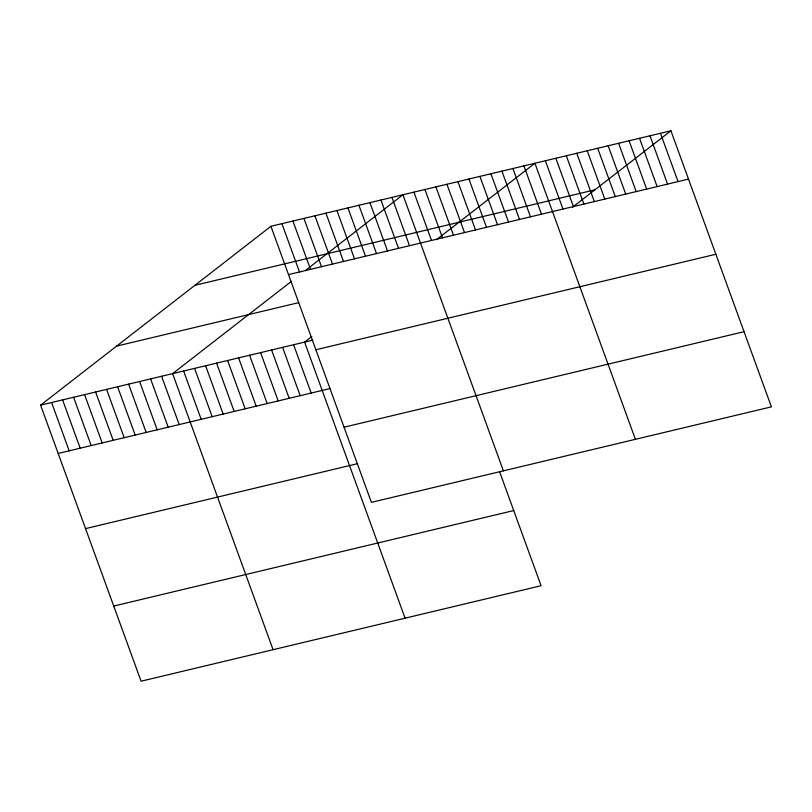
<?xml version="1.0" encoding="UTF-8"?>
<svg xmlns="http://www.w3.org/2000/svg" width="812" height="812" viewBox="0 0 812 812"><rect width="100%" height="100%" fill="white"/><g stroke="black" fill="none" stroke-linecap="round" stroke-linejoin="round"><path stroke-width="1.22" d="M499.634 471.843L541.076 585.716L141.085 681.207L40.6 405.147L270.924 226.284L670.915 130.793L771.4 406.853L371.399 502.354L270.924 226.284M291.488 281.307L172.601 373.632L273.076 649.702M305.474 270.447L402.925 194.768L503.399 470.838M311.838 336.493L304.601 342.116L405.076 618.186M436.541 239.652L534.915 163.253L635.4 439.322M572.541 207.192L670.915 130.793M194.91 285.306L594.912 189.815M288.504 274.598L688.505 179.097M116.603 346.115L298.714 302.643M40.6 405.147L312.732 340.177M315.858 349.759L715.859 254.257M58.18 453.451L330.322 388.491M344.044 427.193L744.046 331.692M85.544 528.612L357.676 463.642M113.721 606.056L513.722 510.555M660.461 133.29L678.04 181.594M649.996 135.787L667.576 184.091M639.531 138.284L657.121 186.598M629.077 140.78L646.656 189.094M618.612 143.277L636.192 191.591M608.147 145.774L625.737 194.088M597.693 148.271L615.273 196.585M587.228 150.768L604.808 199.082M576.764 153.265L594.354 201.579M566.309 155.762L583.889 204.076M555.844 158.259L573.424 206.573M545.38 160.756L562.97 209.07M523.923 165.881L541.502 214.195M512.92 168.51L530.5 216.824M501.917 171.139L519.507 219.443M490.915 173.758L508.505 222.072M479.922 176.387L497.502 224.701M468.92 179.016L486.5 227.33M457.917 181.634L475.507 229.948M446.925 184.263L464.505 232.577M435.922 186.892L453.502 235.206M424.92 189.521L442.499 237.825M413.917 192.139L431.507 240.453M391.922 197.397L409.502 245.711M380.919 200.026L398.499 248.33M369.917 202.645L387.507 250.959M358.924 205.274L376.504 253.588M347.922 207.902L365.501 256.216M336.919 210.521L354.509 258.835M325.916 213.15L343.506 261.464M314.924 215.779L332.504 264.093M303.921 218.408L321.501 266.712M292.919 221.026L310.509 269.34M281.916 223.655L299.506 271.969M293.599 344.745L311.179 393.059M282.596 347.374L300.186 395.677M271.604 349.992L289.184 398.306M260.601 352.621L278.181 400.935M249.599 355.25L267.178 403.564M238.596 357.879L256.186 406.183M227.604 360.498L245.183 408.812M216.601 363.126L234.181 411.44M205.598 365.755L223.188 414.059M194.596 368.374L212.186 416.688M183.603 371.003L201.183 419.317M161.598 376.26L179.188 424.564M150.596 378.879L168.185 427.193M139.603 381.508L157.183 429.822M128.6 384.137L146.18 432.451M117.598 386.766L135.188 435.07M106.595 389.384L124.185 437.698M95.603 392.013L113.183 440.327M84.6 394.642L102.18 442.946M73.598 397.261L91.188 445.575M62.595 399.89L80.185 448.204M51.603 402.519L69.182 450.833"/></g></svg>
